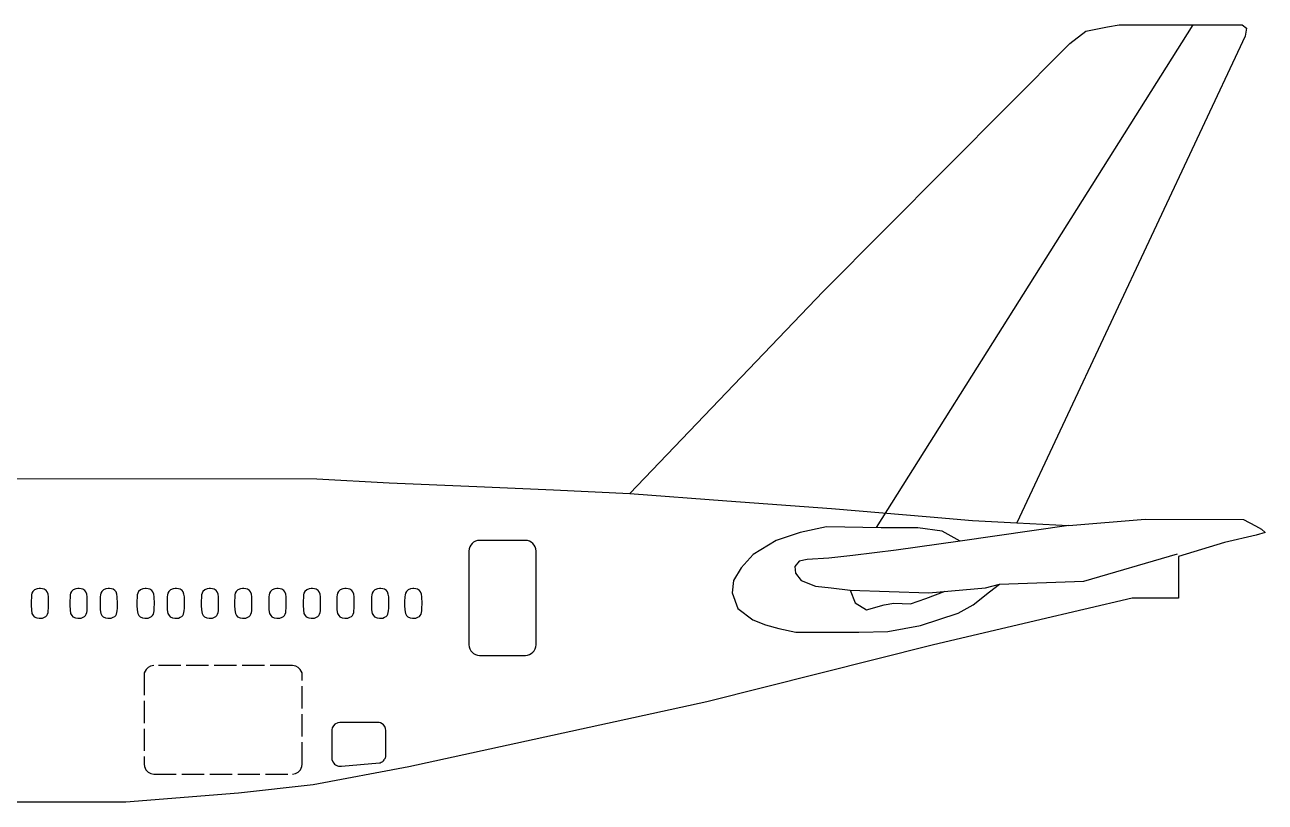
# Model space of a CAD drawing. Header units: millimetres. Extents: x 0 to 164410, y 0 to 99872.
# Drawn here: x 50547 to 73880, y 85240 to 99872 of the extents above; entities that cross this region are included whole.
import ezdxf

# ---------------------------------------------------------------- set-up
doc = ezdxf.new("R2010")
doc.units = ezdxf.units.MM
doc.linetypes.add('DASHED', pattern=[15, 12, -3])
doc.layers.add('8_SideView', color=1, linetype='Continuous')

msp = doc.modelspace()

# ---------------------------------------------------------------- linework, layer by layer
at = {"layer": '8_SideView', "color": 0, "linetype": 'Continuous'}
for p, q in [((72518, 99872), (66559, 90408)), ((70914, 99835), (71132, 99872)), ((71132, 99872), (73447, 99872)), ((73447, 99872), (73531, 99809)), ((73502, 99661), (69205, 90497)), ((70206, 99522), (70507, 99751)), ((70507, 99751), (70914, 99835)), ((73531, 99809), (73502, 99661)), ((65562, 94852), (70206, 99522)), ((61925, 91052), (65562, 94852)), ((49410, 91331), (56043, 91329)), ((56043, 91329), (57399, 91254)), ((57399, 91254), (59049, 91182)), ((59049, 91182), (60495, 91119)), ((60495, 91119), (61925, 91052)), ((61925, 91052), (63750, 90910)), ((63750, 90910), (65723, 90766)), ((65723, 90766), (67580, 90609)), ((67580, 90609), (68376, 90542)), ((68376, 90542), (69205, 90497)), ((70187, 90445), (71620, 90565)), ((71620, 90565), (71620, 90565)), ((71620, 90565), (73473, 90561)), ((73473, 90561), (73695, 90441)), ((65134, 90318), (64683, 90165)), ((65628, 90421), (65134, 90318)), ((66654, 90406), (65628, 90421)), ((67347, 90406), (66654, 90406)), ((67801, 90343), (67347, 90406)), ((68141, 90156), (67801, 90343)), ((70187, 90445), (68141, 90156)), ((69205, 90497), (70187, 90445)), ((73695, 90441), (73810, 90380)), ((73880, 90318), (73713, 90265)), ((73810, 90380), (73880, 90318)), ((59963, 90168), (59101, 90168)), ((64683, 90165), (64246, 89900)), ((68141, 90156), (66937, 89986)), ((73114, 90126), (72250, 89867)), ((73713, 90265), (73114, 90126)), ((58901, 89968), (58901, 88204)), ((60163, 88204), (60163, 89968)), ((64246, 89900), (64022, 89651)), ((66124, 89886), (65670, 89831)), ((66937, 89986), (66124, 89886)), ((70466, 89402), (72231, 89917)), ((72250, 89867), (72250, 89081)), ((64022, 89651), (63880, 89410)), ((65116, 89774), (65033, 89677)), ((65033, 89677), (65042, 89550)), ((65264, 89809), (65116, 89774)), ((65670, 89831), (65264, 89809)), ((63880, 89410), (63850, 89181)), ((65042, 89550), (65150, 89413)), ((65150, 89413), (65420, 89308)), ((68880, 89343), (70466, 89402)), ((50673, 89140), (50670, 89108)), ((50681, 89173), (50673, 89140)), ((50698, 89208), (50681, 89173)), ((50732, 89239), (50698, 89208)), ((50778, 89258), (50732, 89239)), ((50818, 89264), (50778, 89258)), ((50842, 89264), (50818, 89264)), ((50879, 89258), (50842, 89264)), ((50910, 89248), (50879, 89258)), ((50947, 89225), (50910, 89248)), ((50968, 89200), (50947, 89225)), ((50984, 89158), (50968, 89200)), ((50991, 89108), (50984, 89158)), ((51401, 89140), (51397, 89108)), ((51408, 89173), (51401, 89140)), ((51426, 89208), (51408, 89173)), ((51459, 89239), (51426, 89208)), ((51506, 89258), (51459, 89239)), ((51546, 89264), (51506, 89258)), ((51569, 89264), (51546, 89264)), ((51607, 89258), (51569, 89264)), ((51638, 89248), (51607, 89258)), ((51675, 89225), (51638, 89248)), ((51695, 89200), (51675, 89225)), ((51711, 89158), (51695, 89200)), ((51718, 89108), (51711, 89158)), ((51969, 89140), (51965, 89108)), ((51976, 89173), (51969, 89140)), ((51994, 89208), (51976, 89173)), ((52027, 89239), (51994, 89208)), ((52074, 89258), (52027, 89239)), ((52114, 89264), (52074, 89258)), ((52137, 89264), (52114, 89264)), ((52175, 89258), (52137, 89264)), ((52206, 89248), (52175, 89258)), ((52242, 89225), (52206, 89248)), ((52263, 89200), (52242, 89225)), ((52279, 89158), (52263, 89200)), ((52286, 89108), (52279, 89158)), ((52663, 89140), (52660, 89108)), ((52670, 89173), (52663, 89140)), ((52688, 89208), (52670, 89173)), ((52721, 89239), (52688, 89208)), ((52768, 89258), (52721, 89239)), ((52808, 89264), (52768, 89258)), ((52831, 89264), (52808, 89264)), ((52869, 89258), (52831, 89264)), ((52900, 89248), (52869, 89258)), ((52937, 89225), (52900, 89248)), ((52957, 89200), (52937, 89225)), ((52973, 89158), (52957, 89200)), ((52980, 89108), (52973, 89158)), ((53231, 89140), (53227, 89108)), ((53238, 89173), (53231, 89140)), ((53256, 89208), (53238, 89173)), ((53289, 89239), (53256, 89208)), ((53336, 89258), (53289, 89239)), ((53376, 89264), (53336, 89258)), ((53399, 89264), (53376, 89264)), ((53437, 89258), (53399, 89264)), ((53468, 89248), (53437, 89258)), ((53504, 89225), (53468, 89248)), ((53525, 89200), (53504, 89225)), ((53541, 89158), (53525, 89200)), ((53548, 89108), (53541, 89158)), ((53872, 89140), (53869, 89108)), ((53880, 89173), (53872, 89140)), ((53897, 89208), (53880, 89173)), ((53931, 89239), (53897, 89208)), ((53977, 89258), (53931, 89239)), ((54017, 89264), (53977, 89258)), ((54040, 89264), (54017, 89264)), ((54078, 89258), (54040, 89264)), ((54109, 89248), (54078, 89258)), ((54146, 89225), (54109, 89248)), ((54167, 89200), (54146, 89225)), ((54183, 89158), (54167, 89200)), ((54190, 89108), (54183, 89158)), ((54499, 89140), (54495, 89108)), ((54506, 89173), (54499, 89140)), ((54524, 89208), (54506, 89173)), ((54557, 89239), (54524, 89208)), ((54604, 89258), (54557, 89239)), ((54644, 89264), (54604, 89258)), ((54667, 89264), (54644, 89264)), ((54705, 89258), (54667, 89264)), ((54736, 89248), (54705, 89258)), ((54772, 89225), (54736, 89248)), ((54793, 89200), (54772, 89225)), ((54809, 89158), (54793, 89200)), ((54816, 89108), (54809, 89158)), ((55143, 89140), (55140, 89108)), ((55151, 89173), (55143, 89140)), ((55168, 89208), (55151, 89173)), ((55202, 89239), (55168, 89208)), ((55248, 89258), (55202, 89239)), ((55288, 89264), (55248, 89258)), ((55312, 89264), (55288, 89264)), ((55350, 89258), (55312, 89264)), ((55380, 89248), (55350, 89258)), ((55417, 89225), (55380, 89248)), ((55438, 89200), (55417, 89225)), ((55454, 89158), (55438, 89200)), ((55461, 89108), (55454, 89158)), ((55790, 89140), (55787, 89108)), ((55798, 89173), (55790, 89140)), ((55815, 89208), (55798, 89173)), ((55849, 89239), (55815, 89208)), ((55895, 89258), (55849, 89239)), ((55935, 89264), (55895, 89258)), ((55958, 89264), (55935, 89264)), ((55996, 89258), (55958, 89264)), ((56027, 89248), (55996, 89258)), ((56064, 89225), (56027, 89248)), ((56085, 89200), (56064, 89225)), ((56101, 89158), (56085, 89200)), ((56107, 89108), (56101, 89158)), ((56422, 89140), (56419, 89108)), ((56430, 89173), (56422, 89140)), ((56447, 89208), (56430, 89173)), ((56481, 89239), (56447, 89208)), ((56527, 89258), (56481, 89239)), ((56567, 89264), (56527, 89258)), ((56591, 89264), (56567, 89264)), ((56628, 89258), (56591, 89264)), ((56659, 89248), (56628, 89258)), ((56696, 89225), (56659, 89248)), ((56717, 89200), (56696, 89225)), ((56733, 89158), (56717, 89200)), ((56740, 89108), (56733, 89158)), ((57075, 89140), (57071, 89108)), ((57082, 89173), (57075, 89140)), ((57100, 89208), (57082, 89173)), ((57133, 89239), (57100, 89208)), ((57180, 89258), (57133, 89239)), ((57220, 89264), (57180, 89258)), ((57243, 89264), (57220, 89264)), ((57281, 89258), (57243, 89264)), ((57312, 89248), (57281, 89258)), ((57348, 89225), (57312, 89248)), ((57369, 89200), (57348, 89225)), ((57385, 89158), (57369, 89200)), ((57392, 89108), (57385, 89158)), ((57699, 89140), (57695, 89108)), ((57706, 89173), (57699, 89140)), ((57724, 89208), (57706, 89173)), ((57757, 89239), (57724, 89208)), ((57804, 89258), (57757, 89239)), ((57844, 89264), (57804, 89258)), ((57867, 89264), (57844, 89264)), ((57905, 89258), (57867, 89264)), ((57936, 89248), (57905, 89258)), ((57973, 89225), (57936, 89248)), ((57993, 89200), (57973, 89225)), ((58009, 89158), (57993, 89200)), ((58016, 89108), (58009, 89158)), ((63850, 89181), (63962, 88884)), ((65420, 89308), (65713, 89272)), ((65713, 89272), (66070, 89229)), ((66070, 89229), (66167, 88993)), ((66070, 89229), (66804, 89206)), ((66804, 89206), (67555, 89182)), ((67498, 89071), (67861, 89209)), ((67555, 89182), (68618, 89277)), ((68386, 88955), (68695, 89198)), ((68618, 89277), (68880, 89343)), ((68695, 89198), (68880, 89343)), ((50670, 89108), (50667, 89019)), ((50667, 89019), (50667, 88944)), ((50667, 88944), (50670, 88860)), ((50994, 88983), (50991, 89108)), ((50992, 88891), (50994, 88983)), ((51397, 89108), (51394, 89019)), ((51394, 89019), (51394, 88944)), ((51394, 88944), (51397, 88860)), ((51721, 88983), (51718, 89108)), ((51720, 88891), (51721, 88983)), ((51965, 89108), (51962, 89019)), ((51962, 89019), (51962, 88944)), ((51962, 88944), (51965, 88860)), ((52289, 88983), (52286, 89108)), ((52288, 88891), (52289, 88983)), ((52660, 89108), (52656, 89019)), ((52656, 89019), (52656, 88944)), ((52656, 88944), (52659, 88860)), ((52984, 88983), (52980, 89108)), ((52982, 88891), (52984, 88983)), ((53227, 89108), (53224, 89019)), ((53224, 89019), (53224, 88944)), ((53224, 88944), (53227, 88860)), ((53551, 88983), (53548, 89108)), ((53550, 88891), (53551, 88983)), ((53869, 89108), (53866, 89019)), ((53866, 89019), (53866, 88944)), ((53866, 88944), (53869, 88860)), ((54193, 88983), (54190, 89108)), ((54191, 88891), (54193, 88983)), ((54495, 89108), (54492, 89019)), ((54492, 89019), (54492, 88944)), ((54492, 88944), (54495, 88860)), ((54819, 88983), (54816, 89108)), ((54818, 88891), (54819, 88983)), ((55140, 89108), (55137, 89019)), ((55137, 89019), (55137, 88944)), ((55137, 88944), (55140, 88860)), ((55464, 88983), (55461, 89108)), ((55462, 88891), (55464, 88983)), ((55787, 89108), (55784, 89019)), ((55784, 89019), (55784, 88944)), ((55784, 88944), (55787, 88860)), ((56111, 88983), (56107, 89108)), ((56109, 88891), (56111, 88983)), ((56419, 89108), (56416, 89019)), ((56416, 89019), (56416, 88944)), ((56416, 88944), (56419, 88860)), ((56743, 88983), (56740, 89108)), ((56741, 88891), (56743, 88983)), ((57071, 89108), (57068, 89019)), ((57068, 89019), (57068, 88944)), ((57068, 88944), (57071, 88860)), ((57395, 88983), (57392, 89108)), ((57394, 88891), (57395, 88983)), ((57695, 89108), (57692, 89019)), ((57692, 89019), (57692, 88944)), ((57692, 88944), (57695, 88860)), ((58019, 88983), (58016, 89108)), ((58018, 88891), (58019, 88983)), ((66167, 88993), (66378, 88861)), ((66378, 88861), (66713, 88954)), ((66713, 88954), (66892, 88989)), ((66892, 88989), (67210, 88975)), ((67210, 88975), (67498, 89071)), ((68107, 88797), (68386, 88955)), ((71376, 89081), (69559, 88653)), ((72250, 89081), (71376, 89081)), ((50670, 88860), (50681, 88792)), ((50681, 88792), (50703, 88752)), ((50703, 88752), (50725, 88732)), ((50725, 88732), (50770, 88710)), ((50770, 88710), (50815, 88702)), ((50815, 88702), (50841, 88702)), ((50841, 88702), (50877, 88707)), ((50877, 88707), (50915, 88720)), ((50915, 88720), (50943, 88737)), ((50943, 88737), (50960, 88755)), ((50960, 88755), (50975, 88781)), ((50975, 88781), (50984, 88810)), ((50984, 88810), (50989, 88840)), ((50989, 88840), (50992, 88891)), ((51397, 88860), (51409, 88792)), ((51409, 88792), (51430, 88752)), ((51430, 88752), (51452, 88732)), ((51452, 88732), (51498, 88710)), ((51498, 88710), (51542, 88702)), ((51542, 88702), (51568, 88702)), ((51568, 88702), (51605, 88707)), ((51605, 88707), (51642, 88720)), ((51642, 88720), (51671, 88737)), ((51671, 88737), (51688, 88755)), ((51688, 88755), (51703, 88781)), ((51703, 88781), (51712, 88810)), ((51712, 88810), (51717, 88840)), ((51717, 88840), (51720, 88891)), ((51965, 88860), (51976, 88792)), ((51976, 88792), (51998, 88752)), ((51998, 88752), (52020, 88732)), ((52020, 88732), (52066, 88710)), ((52066, 88710), (52110, 88702)), ((52110, 88702), (52136, 88702)), ((52136, 88702), (52173, 88707)), ((52173, 88707), (52210, 88720)), ((52210, 88720), (52239, 88737)), ((52239, 88737), (52256, 88755)), ((52256, 88755), (52271, 88781)), ((52271, 88781), (52279, 88810)), ((52279, 88810), (52284, 88840)), ((52284, 88840), (52288, 88891)), ((52659, 88860), (52671, 88792)), ((52671, 88792), (52692, 88752)), ((52692, 88752), (52714, 88732)), ((52714, 88732), (52760, 88710)), ((52760, 88710), (52804, 88702)), ((52804, 88702), (52830, 88702)), ((52830, 88702), (52867, 88707)), ((52867, 88707), (52904, 88720)), ((52904, 88720), (52933, 88737)), ((52933, 88737), (52950, 88755)), ((52950, 88755), (52965, 88781)), ((52965, 88781), (52974, 88810)), ((52974, 88810), (52979, 88840)), ((52979, 88840), (52982, 88891)), ((53227, 88860), (53238, 88792)), ((53238, 88792), (53260, 88752)), ((53260, 88752), (53282, 88732)), ((53282, 88732), (53328, 88710)), ((53328, 88710), (53372, 88702)), ((53372, 88702), (53398, 88702)), ((53398, 88702), (53435, 88707)), ((53435, 88707), (53472, 88720)), ((53472, 88720), (53500, 88737)), ((53500, 88737), (53517, 88755)), ((53517, 88755), (53532, 88781)), ((53532, 88781), (53541, 88810)), ((53541, 88810), (53546, 88840)), ((53546, 88840), (53550, 88891)), ((53869, 88860), (53880, 88792)), ((53880, 88792), (53902, 88752)), ((53902, 88752), (53924, 88732)), ((53924, 88732), (53969, 88710)), ((53969, 88710), (54014, 88702)), ((54014, 88702), (54040, 88702)), ((54040, 88702), (54076, 88707)), ((54076, 88707), (54114, 88720)), ((54114, 88720), (54142, 88737)), ((54142, 88737), (54159, 88755)), ((54159, 88755), (54174, 88781)), ((54174, 88781), (54183, 88810)), ((54183, 88810), (54188, 88840)), ((54188, 88840), (54191, 88891)), ((54495, 88860), (54507, 88792)), ((54507, 88792), (54528, 88752)), ((54528, 88752), (54550, 88732)), ((54550, 88732), (54596, 88710)), ((54596, 88710), (54640, 88702)), ((54640, 88702), (54666, 88702)), ((54666, 88702), (54703, 88707)), ((54703, 88707), (54740, 88720)), ((54740, 88720), (54769, 88737)), ((54769, 88737), (54786, 88755)), ((54786, 88755), (54801, 88781)), ((54801, 88781), (54810, 88810)), ((54810, 88810), (54815, 88840)), ((54815, 88840), (54818, 88891)), ((55140, 88860), (55151, 88792)), ((55151, 88792), (55173, 88752)), ((55173, 88752), (55195, 88732)), ((55195, 88732), (55240, 88710)), ((55240, 88710), (55285, 88702)), ((55285, 88702), (55311, 88702)), ((55311, 88702), (55347, 88707)), ((55347, 88707), (55385, 88720)), ((55385, 88720), (55413, 88737)), ((55413, 88737), (55430, 88755)), ((55430, 88755), (55445, 88781)), ((55445, 88781), (55454, 88810)), ((55454, 88810), (55459, 88840)), ((55459, 88840), (55462, 88891)), ((55787, 88860), (55798, 88792)), ((55798, 88792), (55820, 88752)), ((55820, 88752), (55842, 88732)), ((55842, 88732), (55887, 88710)), ((55887, 88710), (55932, 88702)), ((55932, 88702), (55958, 88702)), ((55958, 88702), (55994, 88707)), ((55994, 88707), (56032, 88720)), ((56032, 88720), (56060, 88737)), ((56060, 88737), (56077, 88755)), ((56077, 88755), (56092, 88781)), ((56092, 88781), (56101, 88810)), ((56101, 88810), (56106, 88840)), ((56106, 88840), (56109, 88891)), ((56419, 88860), (56430, 88792)), ((56430, 88792), (56452, 88752)), ((56452, 88752), (56474, 88732)), ((56474, 88732), (56519, 88710)), ((56519, 88710), (56564, 88702)), ((56564, 88702), (56590, 88702)), ((56590, 88702), (56626, 88707)), ((56626, 88707), (56664, 88720)), ((56664, 88720), (56692, 88737)), ((56692, 88737), (56709, 88755)), ((56709, 88755), (56724, 88781)), ((56724, 88781), (56733, 88810)), ((56733, 88810), (56738, 88840)), ((56738, 88840), (56741, 88891)), ((57071, 88860), (57082, 88792)), ((57082, 88792), (57104, 88752)), ((57104, 88752), (57126, 88732)), ((57126, 88732), (57172, 88710)), ((57172, 88710), (57216, 88702)), ((57216, 88702), (57242, 88702)), ((57242, 88702), (57279, 88707)), ((57279, 88707), (57316, 88720)), ((57316, 88720), (57344, 88737)), ((57344, 88737), (57361, 88755)), ((57361, 88755), (57377, 88781)), ((57377, 88781), (57385, 88810)), ((57385, 88810), (57390, 88840)), ((57390, 88840), (57394, 88891)), ((57695, 88860), (57707, 88792)), ((57707, 88792), (57728, 88752)), ((57728, 88752), (57750, 88732)), ((57750, 88732), (57796, 88710)), ((57796, 88710), (57840, 88702)), ((57840, 88702), (57866, 88702)), ((57866, 88702), (57903, 88707)), ((57903, 88707), (57940, 88720)), ((57940, 88720), (57969, 88737)), ((57969, 88737), (57986, 88755)), ((57986, 88755), (58001, 88781)), ((58001, 88781), (58010, 88810)), ((58010, 88810), (58015, 88840)), ((58015, 88840), (58018, 88891)), ((63962, 88884), (64242, 88674)), ((64242, 88674), (64478, 88579)), ((67397, 88568), (68107, 88797)), ((64478, 88579), (64733, 88512)), ((64733, 88512), (65048, 88442)), ((65048, 88442), (66234, 88442)), ((66234, 88442), (66779, 88456)), ((66779, 88456), (67397, 88568)), ((69559, 88653), (67617, 88195)), ((59101, 88004), (59963, 88004)), ((67617, 88195), (63378, 87132)), ((63378, 87132), (57771, 85905)), ((57771, 85905), (55973, 85567)), ((54569, 85412), (52446, 85240)), ((55973, 85567), (54569, 85412)), ((52446, 85240), (44678, 85245))]:
    msp.add_line(p, q, dxfattribs=at)
at = {"layer": '8_SideView', "color": 0, "linetype": 'DASHED', "ltscale": 35}
for p, q in [((52827, 87736), (52793, 87674)), ((52867, 87777), (52827, 87736)), ((52914, 87802), (52867, 87777)), ((52976, 87812), (52914, 87802)), ((55580, 87812), (52976, 87812)), ((55642, 87802), (55580, 87812)), ((55689, 87777), (55642, 87802)), ((55729, 87736), (55689, 87777)), ((55763, 87674), (55729, 87736)), ((52793, 87674), (52793, 85953)), ((55763, 85953), (55763, 87674)), ((52793, 85953), (52798, 85909)), ((52798, 85909), (52824, 85851)), ((55732, 85851), (55758, 85909)), ((55758, 85909), (55763, 85953)), ((52824, 85851), (52870, 85804)), ((52870, 85804), (52919, 85779)), ((52919, 85779), (52976, 85770)), ((52976, 85770), (55580, 85770)), ((55580, 85770), (55637, 85779)), ((55637, 85779), (55686, 85804)), ((55686, 85804), (55732, 85851))]:
    msp.add_line(p, q, dxfattribs=at)
at = {"layer": '8_SideView', "color": 0, "linetype": 'Continuous', "ltscale": 35}
for p, q in [((56331, 86640), (56322, 86604)), ((56322, 86604), (56322, 86070)), ((56352, 86680), (56331, 86640)), ((56379, 86708), (56352, 86680)), ((56434, 86735), (56379, 86708)), ((56474, 86741), (56434, 86735)), ((57186, 86741), (56474, 86741)), ((57210, 86739), (57186, 86741)), ((57238, 86732), (57210, 86739)), ((57267, 86717), (57238, 86732)), ((57293, 86696), (57267, 86717)), ((57319, 86662), (57293, 86696)), ((57333, 86626), (57319, 86662)), ((57338, 86589), (57333, 86626)), ((57338, 86129), (57338, 86589)), ((57335, 86097), (57337, 86115)), ((57337, 86115), (57338, 86129)), ((56322, 86070), (56325, 86042)), ((56325, 86042), (56339, 86001)), ((56339, 86001), (56357, 85973)), ((56357, 85973), (56371, 85958)), ((56371, 85958), (56389, 85944)), ((56389, 85944), (56405, 85935)), ((56405, 85935), (56426, 85926)), ((56426, 85926), (56448, 85920)), ((56448, 85920), (56462, 85918)), ((56462, 85918), (56477, 85918)), ((56477, 85918), (56506, 85920)), ((56506, 85920), (57216, 85980)), ((57216, 85980), (57234, 85984)), ((57234, 85984), (57250, 85991)), ((57250, 85991), (57267, 86000)), ((57267, 86000), (57280, 86009)), ((57280, 86009), (57293, 86021)), ((57293, 86021), (57306, 86036)), ((57306, 86036), (57316, 86050)), ((57316, 86050), (57323, 86063)), ((57323, 86063), (57330, 86081)), ((57330, 86081), (57335, 86097))]:
    msp.add_line(p, q, dxfattribs=at)
at = {"layer": '8_SideView', "color": 0, "linetype": 'Continuous'}
for centre, start, end in [((59101, 89968), 90, 180), ((59963, 89968), 0, 90), ((59101, 88204), 180, 270), ((59963, 88204), 270, 0)]:
    msp.add_arc(centre, 200, start, end, dxfattribs=at)

doc.saveas('drawing.dxf')
